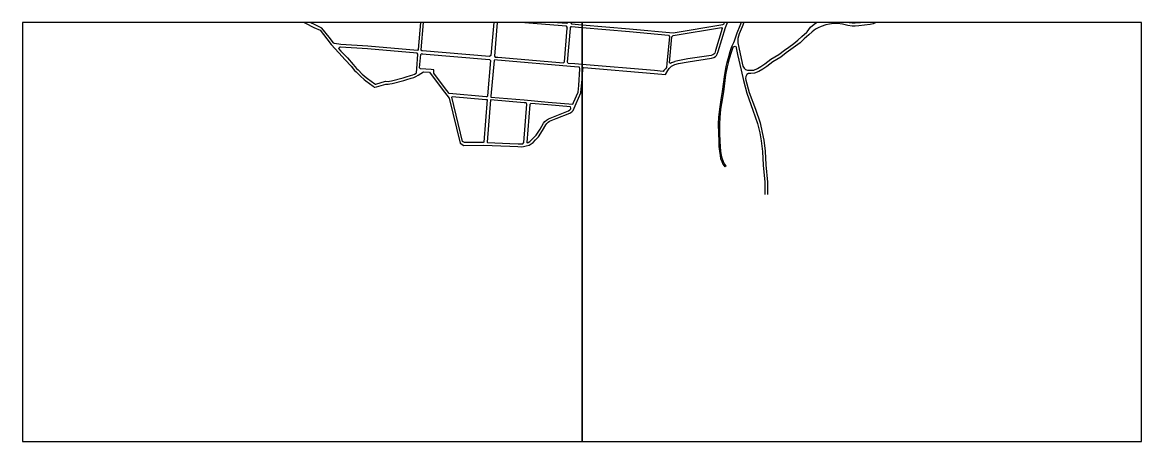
# Model space of a CAD drawing. Header units: metres. Extents: x -15200 to -12000, y -102000 to -99000.
# Drawn here: x -15200 to -13600, y -99600 to -99000 of the extents above; entities that cross this region are included whole.
import ezdxf

# ---------------------------------------------------------------- set-up
doc = ezdxf.new("R2010")
doc.units = ezdxf.units.M
doc.header["$LTSCALE"] = 2.5
doc.layers.add('図郭', color=7, linetype='Continuous')
doc.layers.add('道路', color=7, linetype='Continuous')

msp = doc.modelspace()

# ---------------------------------------------------------------- linework, layer by layer
at = {"layer": '図郭'}
for points in [[(-15200, -99600), (-14400, -99600), (-14400, -99000), (-15200, -99000)], [(-14400, -99600), (-13600, -99600), (-13600, -99000), (-14400, -99000)]]:
    msp.add_lwpolyline(points, close=True, dxfattribs=at)
at = {"layer": '道路', "flags": 128}
for points in [[(-14797.2, -99000), (-14795.4, -99001), (-14783.3, -99007.3), (-14774.4, -99011.4), (-14764.8, -99023.4), (-14758.4, -99031.9), (-14747.7, -99043.8), (-14738.4, -99053.6), (-14730.1, -99062.9), (-14725.2, -99068.9), (-14722.7, -99071), (-14716.8, -99077), (-14711.3, -99081.8), (-14709.1, -99083.7), (-14698.6, -99091.1), (-14697, -99092.5), (-14696.1, -99092.7), (-14693.7, -99092.2), (-14680.4, -99088.3), (-14677, -99088.5), (-14674.6, -99088.2), (-14671.4, -99087.7), (-14654.6, -99083.2), (-14650.4, -99081.9), (-14644.1, -99079.9), (-14640.5, -99078.8), (-14637.6, -99077.5), (-14634.4, -99075.5), (-14626.8, -99070.7), (-14617.9, -99071.4), (-14599.8, -99095.7), (-14589.8, -99108.3), (-14574.3, -99173.1), (-14569.1, -99176), (-14541.3, -99175.8), (-14503.2, -99177.1), (-14491.6, -99177.8), (-14486.7, -99177.9), (-14483.6, -99177.7), (-14479.6, -99176.7), (-14475.6, -99175.5), (-14472.5, -99174), (-14469.8, -99171.7), (-14466.3, -99168.2), (-14462.4, -99163.6), (-14456.7, -99154.9), (-14451.8, -99146.7), (-14450.1, -99144.6), (-14448.3, -99143), (-14446.3, -99141.6), (-14436.8, -99137.8), (-14417.4, -99130), (-14414.7, -99128), (-14412.7, -99125.9), (-14408.4, -99116.1), (-14401.5, -99100.8), (-14400.6, -99090.7), (-14400, -99081.8)], [(-14630.7, -99000), (-14634, -99039), (-14635.3, -99040.1), (-14706.3, -99033.9), (-14744.9, -99031.5), (-14753.8, -99030.4), (-14754.6, -99030.2), (-14755.3, -99029.4), (-14761.6, -99021), (-14771.9, -99008.1), (-14781.6, -99003.7), (-14788.7, -99000)], [(-14526.1, -99000), (-14530.2, -99047.5), (-14532, -99049), (-14627.9, -99040.8), (-14628.9, -99040.7), (-14630, -99039.4)], [(-14521.1, -99000), (-14525.3, -99048.2), (-14525.3, -99048.4), (-14524.3, -99049.7)], [(-14420.4, -99000), (-14421.8, -99001.7), (-14441.5, -99000)], [(-14415.9, -99000), (-14415.9, -99000.5), (-14415.1, -99002.2), (-14414.9, -99002.2), (-14400, -99003.5)], [(-14400, -99003.5), (-14331.9, -99009.4), (-14269.6, -99014.8), (-14198.8, -99003.2), (-14196.9, -99002)], [(-14400, -99007.4), (-14332.3, -99013.3), (-14276.3, -99018.2), (-14275.1, -99020.3), (-14278.6, -99059.1), (-14279.3, -99064.7), (-14280.8, -99066.3), (-14282.8, -99068.8), (-14284.1, -99070.4), (-14296.2, -99069.1), (-14400, -99060.4)], [(-14172.3, -99000), (-14174.4, -99005.2), (-14178.7, -99015.4), (-14182.5, -99026.7), (-14183.3, -99029.5), (-14186.1, -99034.8), (-14188.6, -99042.2), (-14191.2, -99051.3), (-14192.8, -99057.4), (-14194.3, -99063.1), (-14196.4, -99074.8), (-14199.6, -99098.8), (-14201.4, -99110.7), (-14203.5, -99124), (-14204.9, -99135.8), (-14205.2, -99145), (-14204.9, -99158.9), (-14204.5, -99170), (-14204.2, -99177.8), (-14203.5, -99184.5), (-14202.7, -99190.5), (-14201.9, -99194.8), (-14200.2, -99199), (-14198.6, -99203), (-14195.8, -99206.7)], [(-13979.5, -99000), (-13984, -99002.2), (-13988.2, -99002.9), (-13996, -99003.8), (-14004.4, -99005), (-14009.3, -99005.4), (-14014, -99005.4), (-14019.9, -99004.4), (-14027.5, -99002.4), (-14034.7, -99001.7), (-14040.5, -99001.7), (-14046.3, -99002.4), (-14051.5, -99003.7), (-14058.2, -99005.7), (-14062.2, -99007.8), (-14066.4, -99009.8), (-14070.9, -99013.6), (-14075.7, -99017.7), (-14082.5, -99023.6), (-14088.3, -99029.1), (-14094.6, -99033.9), (-14101.6, -99039), (-14107.9, -99043.6), (-14115.9, -99049.8), (-14127.3, -99056.6), (-14135.9, -99063), (-14141.6, -99066.9), (-14147, -99070.4), (-14153.4, -99072.9), (-14158.7, -99073.2), (-14162.2, -99073.1), (-14164.6, -99074.5), (-14165.8, -99077.5), (-14166.2, -99080.2), (-14165.7, -99082.5), (-14160.8, -99100.4), (-14152.2, -99124.3), (-14145.4, -99143.8), (-14142.5, -99157.5), (-14140.2, -99168.7), (-14138.3, -99184.5), (-14137.2, -99204.1), (-14135, -99228.6), (-14134.8, -99246.5)], [(-14018.3, -99000), (-14013.6, -99000.7), (-14009.5, -99000.8), (-14004.9, -99000.4), (-14002.1, -99000)], [(-14194.1, -99205.4), (-14196.7, -99201.9), (-14198.1, -99198.2), (-14199.8, -99194.2), (-14200.6, -99190.1), (-14201.4, -99184.2), (-14202.1, -99177.6), (-14202.3, -99169.9), (-14202.8, -99158.8), (-14203, -99145), (-14202.7, -99136), (-14201.4, -99124.3), (-14199.2, -99111), (-14197.4, -99099.2), (-14194.3, -99075.1), (-14192.1, -99063.6), (-14190.7, -99058), (-14189.1, -99051.8), (-14186.5, -99042.8), (-14184.1, -99035.6), (-14183.7, -99034.9), (-14182.5, -99034.4), (-14181.2, -99034.2), (-14180.1, -99034.6), (-14179.6, -99035.4), (-14179.4, -99036.6), (-14177.6, -99045.8), (-14172.5, -99068.6), (-14169.2, -99083.3), (-14164.2, -99101.5), (-14155.6, -99125.5), (-14148.9, -99144.8), (-14146, -99158.2), (-14143.8, -99169.3), (-14141.9, -99184.8), (-14140.8, -99204.3), (-14138.6, -99228.8), (-14138.4, -99246.5)], [(-14400, -99060.4), (-14410.3, -99059.5), (-14419.7, -99058.7)]]:
    msp.add_lwpolyline(points, dxfattribs=at)
at = {"layer": '道路'}
for points in [[(-14630, -99039.4), (-14626.7, -99000)], [(-14524.3, -99049.7), (-14520.3, -99050), (-14426.6, -99058.1), (-14425.1, -99056.5), (-14421, -99008.3), (-14420.9, -99007.6), (-14422.2, -99005.5), (-14488, -99000)], [(-14419.7, -99058.7), (-14420.7, -99056.9), (-14416.6, -99008.7), (-14416.5, -99007.3), (-14415.4, -99006.1), (-14415.2, -99006.1), (-14400, -99007.4)], [(-14400, -99081.8), (-14399, -99067.3), (-14398.1, -99065.4), (-14397.3, -99064.6), (-14296.6, -99073.1), (-14280.6, -99074.7), (-14277.5, -99068.9), (-14275.4, -99065.8), (-14272.2, -99062.9), (-14270.1, -99061.6), (-14267.5, -99060.5), (-14267.1, -99060.4), (-14262.1, -99058.9), (-14248.1, -99056.4), (-14214.7, -99051.3), (-14211.5, -99050.4), (-14209.1, -99048.9), (-14207.7, -99047.4), (-14206.6, -99045.6), (-14205.2, -99041.7), (-14194.8, -99007.3), (-14191.8, -99000)], [(-14196.9, -99002), (-14196.2, -99000)], [(-14168.5, -99000), (-14171.1, -99006.6), (-14175.3, -99016.6), (-14177, -99023.2), (-14177, -99029.3), (-14175.8, -99035.9), (-14174.1, -99045), (-14170.2, -99062.5), (-14168.2, -99065.5), (-14166.3, -99067.4), (-14163.3, -99068.4), (-14158.8, -99068.5), (-14154.4, -99068.3), (-14149.1, -99066.2), (-14144.2, -99063), (-14138.6, -99059.2), (-14129.9, -99052.7), (-14118.5, -99045.9), (-14110.7, -99039.9), (-14104.4, -99035.3), (-14097.4, -99030.2), (-14091.4, -99025.5), (-14085.6, -99020.1), (-14078.7, -99014.2), (-14078, -99013.6), (-14073.2, -99006.8), (-14068.3, -99002.4), (-14064.6, -99000)], [(-14194.1, -99205.4), (-14195.8, -99206.7)]]:
    msp.add_lwpolyline(points, dxfattribs=at)
at = {"layer": '道路', "flags": 128}
for points in [[(-14199.5, -99009), (-14209, -99040.5), (-14210.3, -99043.9), (-14210.9, -99045), (-14211.6, -99045.7), (-14213.2, -99046.7), (-14215.5, -99047.4), (-14248.8, -99052.4), (-14263, -99055), (-14267.2, -99056.2), (-14268, -99056.4), (-14272, -99058.1), (-14273.7, -99059.1), (-14274.9, -99057.8), (-14271.5, -99020.9), (-14269.5, -99018.8), (-14200.7, -99007.5)], [(-14636.6, -99071.8), (-14636.3, -99066.4), (-14634.5, -99045.4), (-14635.6, -99044.1), (-14706.6, -99037.9), (-14745.2, -99035.5), (-14746.4, -99035.5), (-14747.9, -99037.6), (-14744.7, -99041.1), (-14735.4, -99050.9), (-14727.1, -99060.3), (-14722.3, -99066.1), (-14720, -99068.1), (-14714.1, -99074.1), (-14708.7, -99078.8), (-14706.6, -99080.5), (-14696.3, -99087.8), (-14696, -99088.1), (-14695.5, -99088.5), (-14694.6, -99088.3), (-14680.9, -99084.3), (-14677.1, -99084.5), (-14675.1, -99084.3), (-14672.3, -99083.8), (-14655.7, -99079.3), (-14651.6, -99078.1), (-14645.3, -99076), (-14641.9, -99075), (-14639.4, -99073.9), (-14637.3, -99072.6)], [(-14615.8, -99067.6), (-14630.9, -99066.3), (-14632.1, -99065), (-14630.5, -99045.8), (-14629.2, -99044.7), (-14628.3, -99044.8), (-14532.1, -99053), (-14530.8, -99054.7), (-14535.3, -99105.2), (-14535.4, -99106.5), (-14537, -99106.4), (-14589.7, -99102), (-14596.6, -99093.2), (-14611.8, -99072.9), (-14611.7, -99067.8)], [(-14530.4, -99107), (-14482.5, -99111.1), (-14448.4, -99114), (-14413.2, -99117.2), (-14412, -99114.5), (-14405.4, -99099.8), (-14404.6, -99090.4), (-14402.9, -99066.3), (-14403.8, -99064.1), (-14410.6, -99063.5), (-14520.7, -99054), (-14524.5, -99053.7), (-14525.8, -99054.6), (-14530.3, -99105.6), (-14530.4, -99107)], [(-14586, -99106.9), (-14585.6, -99106.3), (-14537.4, -99110.4), (-14535.7, -99110.5), (-14540.5, -99171.3), (-14541.1, -99171.8), (-14541.2, -99171.8), (-14568.1, -99172), (-14570.8, -99170.5)], [(-14535.5, -99171.4), (-14534.9, -99172), (-14503, -99173.2), (-14491.4, -99173.8), (-14486.8, -99173.9), (-14484.5, -99173.8), (-14483.1, -99172.1), (-14478.7, -99117.3), (-14480, -99115.3), (-14482.8, -99115.1), (-14530.7, -99111)], [(-14473.1, -99115.9), (-14474.7, -99117.6), (-14479.1, -99171.8), (-14478.5, -99172.2), (-14477, -99171.7), (-14474.7, -99170.7), (-14472.6, -99168.8), (-14469.2, -99165.4), (-14465.6, -99161.2), (-14460, -99152.8), (-14455.1, -99144.4), (-14453, -99141.9), (-14450.8, -99139.8), (-14448.1, -99138.1), (-14438.3, -99134.1), (-14419.4, -99126.5), (-14417.3, -99125), (-14416.1, -99123.7), (-14415.8, -99123), (-14416.5, -99121), (-14448.8, -99118)]]:
    msp.add_lwpolyline(points, close=True, dxfattribs=at)

doc.saveas('drawing.dxf')
